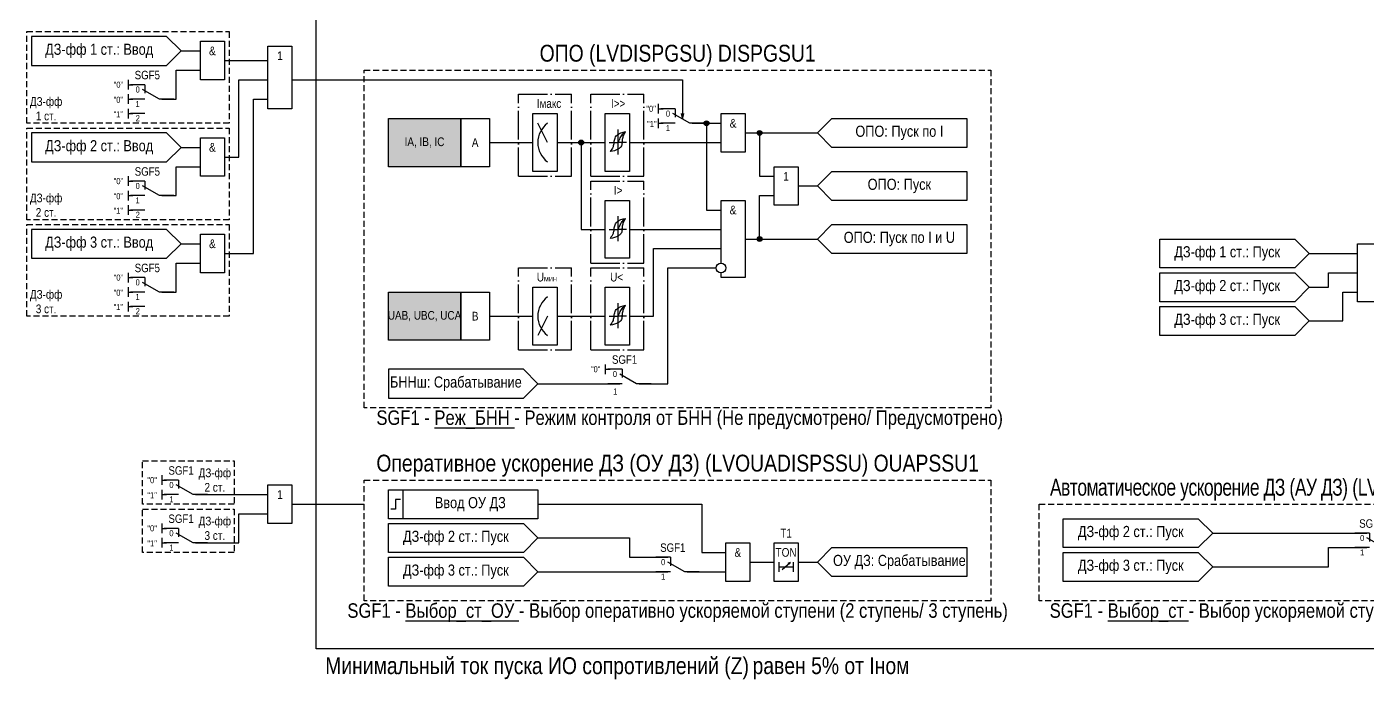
# Model space of a CAD drawing. Header units: millimetres. Extents: x -60 to 938, y -6 to 885.
# Drawn here: x -60 to 218, y -6.3 to 129 of the extents above; entities that cross this region are included whole.
import ezdxf
from ezdxf.enums import TextEntityAlignment as Align

# ---------------------------------------------------------------- set-up
doc = ezdxf.new("R2010")
doc.units = ezdxf.units.MM
doc.linetypes.add('ACAD_ISO04W100', pattern=[30, 24, -3, 0, -3])
doc.linetypes.add('штриховая2', pattern=[0.375, 0.25, -0.125])
doc.layers.add('TEXT', color=7, linetype='Continuous', lineweight=25)
doc.layers.add('Основная', color=7, linetype='Continuous')
doc.styles.add('1.8_Gost_RD', font='ARIALN.TTF', dxfattribs={"height": 1.8})
doc.styles.add('2.5_Gost_RD', font='ARIALN.TTF', dxfattribs={"height": 2.5})
doc.styles.add('3.5_Gost_RD', font='ARIALN.TTF', dxfattribs={"height": 3.5})
doc.styles.add('Вывод', font='ARIALN.TTF', dxfattribs={"height": 2.5})
doc.styles.add('Компонент', font='ARIALN.TTF', dxfattribs={"height": 3.5})

# ---------------------------------------------------------------- blocks, each defined once
blk = doc.blocks.new('*U892')
at = {"layer": 'Основная', "linetype": 'ACAD_ISO04W100', "ltscale": 0.25}
for p, q in [((0, 0), (11, 0)), ((0, -17), (0, 0)), ((11, -17), (11, 0)), ((0, -17), (11, -17))]:
    blk.add_line(p, q, dxfattribs=at)
at = {"layer": 'Основная', "style": 'Компонент'}
blk.add_attdef('ОУ', text='', height=3.5, dxfattribs=at).set_placement((11, 0), align=Align.MIDDLE_CENTER)
blk = doc.blocks.new('Точка')
at = {"ltscale": 100}
h = blk.add_hatch(color=256, dxfattribs=at)
h.dxf.hatch_style = 1
edge = h.paths.add_edge_path()
edge.add_arc((0, 0), 0.5, 0, 360)
blk.add_circle((0, 0), 0.5, dxfattribs=at)
blk = doc.blocks.new('*U1028')
at = {"layer": 'Основная', "linetype": 'ACAD_ISO04W100', "ltscale": 0.25}
for p, q in [((0, 0), (11, 0)), ((0, -17), (0, 0)), ((11, -17), (11, 0)), ((0, -17), (11, -17))]:
    blk.add_line(p, q, dxfattribs=at)
at = {"layer": 'Основная', "style": 'Компонент'}
blk.add_attdef('ОУ', text='', height=3.5, dxfattribs=at).set_placement((11, 0), align=Align.MIDDLE_CENTER)
blk = doc.blocks.new('*U958')
at = {"layer": 'Основная', "ltscale": 0.35}
blk.add_line((6, 6), (6, 2.5), dxfattribs=at)
at = {"layer": 'Основная', "color": 0}
blk.add_line((0, 0), (7, 4), dxfattribs=at)
blk = doc.blocks.new('*U994')
at = {"layer": 'Основная', "color": 0}
for p, q in [((-3, 6), (-9, 6)), ((-3, 0), (-9, 0)), ((9, 0), (3, 0))]:
    blk.add_line(p, q, dxfattribs=at)
at = {"layer": 'Основная', "ltscale": 0.25, "xscale": -1}
blk.add_blockref('*U958', (3, 0), dxfattribs=at)
at = {"layer": 'Основная'}
for tag, height, style, p in [('ОУ', 3.5, 'Компонент', (-2, 10)), ('В1', 2.5, 'Вывод', (-14, 6)), ('В2', 2.5, 'Вывод', (-6, 4)), ('В3', 2.5, 'Вывод', (-6, 4))]:
    blk.add_attdef(tag, text='', height=height, dxfattribs=dict(at, style=style)).set_placement(p, align=Align.MIDDLE_CENTER)
blk = doc.blocks.new('*U1023')
at = {"layer": 'Основная', "color": 0}
for p, q in [((-3, 6), (-9, 6)), ((-3, 0), (-9, 0)), ((9, 0), (3, 0))]:
    blk.add_line(p, q, dxfattribs=at)
at = {"layer": 'Основная', "ltscale": 0.25, "xscale": -1}
blk.add_blockref('*U958', (3, 0), dxfattribs=at)
at = {"layer": 'Основная'}
for tag, height, style, p in [('ОУ', 3.5, 'Компонент', (-2, 10)), ('В1', 2.5, 'Вывод', (-13, 6)), ('В2', 2.5, 'Вывод', (-6, 4)), ('В3', 2.5, 'Вывод', (-6, -2))]:
    blk.add_attdef(tag, text='', height=height, dxfattribs=dict(at, style=style)).set_placement(p, align=Align.MIDDLE_CENTER)
blk = doc.blocks.new('*U985')
at = {"layer": 'Основная', "color": 0}
for p, q in [((-3, 6), (-9, 6)), ((-3, 0), (-9, 0)), ((9, 0), (3, 0))]:
    blk.add_line(p, q, dxfattribs=at)
at = {"layer": 'Основная', "ltscale": 0.25, "xscale": -1}
blk.add_blockref('*U958', (3, 0), dxfattribs=at)
at = {"layer": 'Основная'}
for tag, height, style, p in [('ОУ', 3.5, 'Компонент', (-2, 10)), ('В1', 2.5, 'Вывод', (-14, 6)), ('В2', 2.5, 'Вывод', (-6, 4)), ('В3', 2.5, 'Вывод', (-6, -2))]:
    blk.add_attdef(tag, text='', height=height, dxfattribs=dict(at, style=style)).set_placement(p, align=Align.MIDDLE_CENTER)

msp = doc.modelspace()

# ---------------------------------------------------------------- hatches: boundary and pattern name
at = {"ltscale": 100, "true_color": 0xf7941d}
h = msp.add_hatch(color=30, dxfattribs=at)
h.dxf.hatch_style = 1
h.paths.add_polyline_path([(15, 110), (30, 110), (30, 100), (15, 100)])
h = msp.add_hatch(color=30, dxfattribs=at)
h.dxf.hatch_style = 1
h.paths.add_polyline_path([(15, 74), (30, 74), (30, 64), (15, 64)])

# ---------------------------------------------------------------- linework, layer by layer
at = {"color": 6, "ltscale": 100}
for p, q in [((-39, 118), (-39, 116)), ((-39, 117), (-38, 117)), ((-39, 115), (-39, 113)), ((-39, 114), (-38, 114)), ((-39, 112), (-39, 110)), ((-39, 111), (-38, 111)), ((-35.5, 111), (-38.5, 111)), ((-39, 98), (-39, 96)), ((-39, 97), (-38, 97)), ((-39, 95), (-39, 93)), ((-39, 94), (-38, 94)), ((-39, 92), (-39, 90)), ((-39, 91), (-38, 91)), ((-35.5, 91), (-38.5, 91)), ((-39, 78), (-39, 76)), ((-39, 77), (-38, 77)), ((-39, 75), (-39, 73)), ((-39, 74), (-38, 74)), ((-39, 72), (-39, 70)), ((-39, 71), (-38, 71)), ((-35.5, 71), (-38.5, 71)), ((-32, 36), (-32, 34)), ((-32, 35), (-31, 35)), ((-32, 33), (-32, 31)), ((-32, 32), (-31, 32)), ((-32, 26), (-32, 24)), ((-32, 25), (-31, 25)), ((-32, 23), (-32, 21)), ((-32, 22), (-31, 22))]:
    msp.add_line(p, q, dxfattribs=at)
at = {"ltscale": 100}
for p, q in [((71, 113), (71, 111)), ((71, 112), (72, 112)), ((71, 110), (71, 108)), ((71, 109), (72, 109)), ((60, 59), (60, 57)), ((60, 58), (61, 58))]:
    msp.add_line(p, q, dxfattribs=at)
at = {"color": 7, "ltscale": 100}
for p, q in [((48, 105), (46, 109)), ((60.79, 105), (62.6, 105)), ((64.42, 105), (62.6, 105)), ((60.79, 87), (62.6, 87)), ((64.42, 87), (62.6, 87)), ((48, 69), (46, 65)), ((60.79, 69), (62.6, 69)), ((64.42, 69), (62.6, 69)), ((96.7, 16.46), (98.37, 17.95)), ((98.37, 17.95), (97.85, 17.73)), ((98.37, 17.95), (98.11, 17.48))]:
    msp.add_line(p, q, dxfattribs=at)
for p, q in [((62.6, 107.72), (62.6, 102.52)), ((62.6, 89.72), (62.6, 84.52)), ((62.6, 71.72), (62.6, 66.52))]:
    msp.add_line(p, q)
at = {"color": 3, "ltscale": 100}
msp.add_lwpolyline([(0, 875), (370, 875), (370, 0), (0, 0)], close=True, dxfattribs=at)
at = {"color": 6, "linetype": 'штриховая2', "ltscale": 5}
for points in [[(-60, 128), (-18, 128), (-18, 109), (-60, 109)], [(-60, 108), (-18, 108), (-18, 89), (-60, 89)], [(-60, 88), (-18, 88), (-18, 69), (-60, 69)], [(-36, 39), (-17, 39), (-17, 30), (-36, 30)], [(-36, 29), (-17, 29), (-17, 20), (-36, 20)]]:
    msp.add_lwpolyline(points, close=True, dxfattribs=at)
at = {"color": 6, "ltscale": 100}
for points in [[(-28, 124), (-31, 127), (-59, 127), (-59, 121), (-31, 121), (-28, 124)], [(-28, 124), (-24, 124)], [(-32, 114), (-29, 114), (-29, 120), (-24, 120)], [(-19, 122), (-10, 122)], [(-19, 102), (-16, 102), (-16, 118), (-10, 118)], [(-5, 118), (76, 118), (76, 109.86)], [(-19, 82), (-13, 82), (-13, 114), (-10, 114)], [(75.72, 111), (76, 109.86), (76.28, 111)], [(-28, 104), (-31, 107), (-59, 107), (-59, 101), (-31, 101), (-28, 104)], [(-28, 104), (-24, 104)], [(-32, 94), (-29, 94), (-29, 100), (-24, 100)], [(-28, 84), (-31, 87), (-59, 87), (-59, 81), (-31, 81), (-28, 84)], [(-28, 84), (-24, 84)], [(-32, 74), (-29, 74), (-29, 80), (-24, 80)], [(-25, 32), (-10, 32)], [(-25, 22), (-16, 22), (-16, 28), (-10, 28)], [(-5, 30), (10, 30)]]:
    msp.add_lwpolyline(points, dxfattribs=at)
for points in [[(-24, 126), (-19, 126), (-19, 118), (-24, 118)], [(-10, 125), (-5, 125), (-5, 112), (-10, 112)], [(-24, 106), (-19, 106), (-19, 98), (-24, 98)], [(-24, 86), (-19, 86), (-19, 78), (-24, 78)], [(-10, 34), (-5, 34), (-5, 26), (-10, 26)]]:
    msp.add_lwpolyline(points, close=True, dxfattribs=at)
at = {"linetype": 'штриховая2', "ltscale": 5}
for points in [[(10, 120), (140, 120), (140, 50), (10, 50)], [(10, 35), (140, 35), (140, 10), (10, 10)], [(150, 30), (265, 30), (265, 10), (150, 10)]]:
    msp.add_lwpolyline(points, close=True, dxfattribs=at)
at = {"ltscale": 100}
for points in [[(15, 110), (30, 110), (30, 100), (15, 100)], [(30, 110), (36, 110), (36, 100), (30, 100)], [(45, 111), (50, 111), (50, 99), (45, 99)], [(60, 111), (65, 111), (65, 99), (60, 99)], [(84, 111), (89, 111), (89, 103), (84, 103)], [(135, 110), (135, 104), (107, 104), (104, 107), (107, 110)], [(95, 100), (100, 100), (100, 92), (95, 92)], [(135, 99), (135, 93), (107, 93), (104, 96), (107, 99)], [(60, 93), (65, 93), (65, 81), (60, 81)], [(135, 88), (135, 82), (107, 82), (104, 85), (107, 88)], [(216, 84), (221, 84), (221, 72), (216, 72)], [(15, 74), (30, 74), (30, 64), (15, 64)], [(30, 74), (36, 74), (36, 64), (30, 64)], [(45, 75), (50, 75), (50, 63), (45, 63)], [(60, 75), (65, 75), (65, 63), (60, 63)], [(15, 33), (18, 33), (18, 27), (15, 27)], [(15, 33), (46, 33), (46, 27), (15, 27)], [(85, 22), (90, 22), (90, 14), (85, 14)], [(95, 22), (100, 22), (100, 14), (95, 14)], [(135, 15), (107, 15), (104, 18), (107, 21), (135, 21)]]:
    msp.add_lwpolyline(points, close=True, dxfattribs=at)
for points in [[(78, 109), (84, 109)], [(78, 109), (81, 109), (81, 91), (84, 91)], [(89, 107), (104, 107)], [(89, 107), (92, 107), (92, 98), (95, 98)], [(36, 105), (45, 105)], [(50, 105), (60, 105)], [(50, 105), (55, 105), (55, 87), (60, 87)], [(65, 105), (84, 105)], [(100, 96), (104, 96)], [(84, 80), (84, 93), (89, 93), (89, 77), (84, 77), (84, 78)], [(89, 85), (92, 85), (92, 94), (95, 94)], [(65, 87), (84, 87)], [(89, 85), (104, 85)], [(175, 85), (203, 85), (206, 82), (203, 79), (175, 79), (175, 85)], [(65, 69), (70, 69), (70, 83), (84, 83)], [(206, 82), (216, 82)], [(67, 55), (73, 55), (73, 79), (83, 79)], [(175, 78), (203, 78), (206, 75), (203, 72), (175, 72), (175, 78)], [(206, 75), (210, 75), (210, 78), (216, 78)], [(206, 68), (213, 68), (213, 74), (216, 74)], [(175, 71), (203, 71), (206, 68), (203, 65), (175, 65), (175, 71)], [(36, 69), (45, 69)], [(50, 69), (60, 69)], [(46, 55), (43, 58), (15, 58), (15, 52), (43, 52), (46, 55)], [(46, 55), (63, 55)], [(46, 30), (80, 30), (80, 20), (85, 20)], [(15, 26), (43, 26), (46, 23), (43, 20), (15, 20), (15, 26)], [(155, 27), (183, 27), (186, 24), (183, 21), (155, 21), (155, 27)], [(46, 23), (65, 23), (65, 19), (73, 19)], [(186, 24), (218, 24)], [(155, 20), (183, 20), (186, 17), (183, 14), (155, 14), (155, 20)], [(186, 17), (210, 17), (210, 21), (218, 21)], [(15, 19), (43, 19), (46, 16), (43, 13), (15, 13), (15, 19)], [(90, 18), (95, 18)], [(96, 18), (96, 16)], [(96, 17), (99, 17)], [(99, 18), (99, 16)], [(100, 18), (104, 18)], [(46, 16), (73, 16)], [(77, 16), (85, 16)]]:
    msp.add_lwpolyline(points, dxfattribs=at)
at = {"lineweight": 30, "ltscale": 100}
msp.add_lwpolyline([(17.5, 31), (16.5, 31), (16.5, 29), (15.5, 29)], dxfattribs=at)
at = {"ltscale": 100}
msp.add_circle((84, 79), 1, dxfattribs=at)
at = {"color": 7, "ltscale": 100}
for centre in [(51, 105), (51, 69)]:
    msp.add_arc(centre, 5, 126.8699, 233.1301, dxfattribs=at)
for points in [[(61.8, 104.92), (61.95, 105.71), (62.44, 106.54), (64.2, 107.26)], [(62.6, 105), (63, 105.72), (63.47, 106.6), (64.2, 107.26)], [(63.48, 104.92), (63.6, 105.71), (63.81, 106.54), (64.2, 107.26)], [(61.8, 104.92), (61.6, 104.13), (61, 103.12)], [(63.48, 104.92), (63.25, 104.13), (62.76, 103.67), (61, 103.12)], [(61.8, 86.92), (61.95, 87.71), (62.44, 88.54), (64.2, 89.26)], [(62.6, 87), (63, 87.72), (63.47, 88.6), (64.2, 89.26)], [(63.48, 86.92), (63.6, 87.71), (63.81, 88.54), (64.2, 89.26)], [(61.8, 86.92), (61.6, 86.13), (61, 85.12)], [(63.48, 86.92), (63.25, 86.13), (62.76, 85.67), (61, 85.12)], [(61.8, 68.92), (61.95, 69.71), (62.44, 70.54), (64.2, 71.26)], [(62.6, 69), (63, 69.72), (63.47, 70.6), (64.2, 71.26)], [(63.48, 68.92), (63.6, 69.71), (63.81, 70.54), (64.2, 71.26)], [(61.8, 68.92), (61.6, 68.13), (61, 67.12)], [(63.48, 68.92), (63.25, 68.13), (62.76, 67.67), (61, 67.12)]]:
    msp.add_spline(points, degree=3)

# ---------------------------------------------------------------- block references
at = {"ltscale": 100}
for p in [(81, 109), (92, 107), (55, 105), (92, 85)]:
    msp.add_blockref('Точка', p, dxfattribs=at)
at = {"layer": 'Основная', "color": 6, "ltscale": 0.25, "xscale": 0.5, "yscale": 0.5, "zscale": 0.5}
for p, values in [((-34, 114), {'ОУ': 'SGF5', 'В1': '"0"', 'В2': '0', 'В3': '1'}), ((-34, 94), {'ОУ': 'SGF5', 'В1': '"0"', 'В2': '0', 'В3': '1'}), ((-34, 74), {'ОУ': 'SGF5', 'В1': '"0"', 'В2': '0', 'В3': '1'}), ((-27, 32), {'ОУ': 'SGF1', 'В1': '"0"', 'В2': '0', 'В3': '1'}), ((-27, 22), {'ОУ': 'SGF1', 'В1': '"0"', 'В2': '0', 'В3': '1'})]:
    msp.add_blockref('*U985', p, dxfattribs=at).add_auto_attribs(values)
at = {"layer": 'Основная', "ltscale": 0.25}
for name, p in [('*U892', (42, 115)), ('*U892', (57, 115)), ('*U892', (57, 97)), ('*U892', (42, 79)), ('*U1028', (57, 79))]:
    msp.add_blockref(name, p, dxfattribs=at)
ref = msp.add_blockref('*U1023', (76, 109), dxfattribs=dict(at, xscale=0.5, yscale=0.5, zscale=0.5))
ref.add_attrib('В1', '"0"', dxfattribs={"height": 1.25, "style": 'Вывод'}).set_placement((69.5, 112), align=Align.MIDDLE_CENTER)
ref.add_attrib('В2', '0', dxfattribs={"height": 1.25, "style": 'Вывод'}).set_placement((73, 111), align=Align.MIDDLE_CENTER)
ref.add_attrib('В3', '1', dxfattribs={"height": 1.25, "style": 'Вывод'}).set_placement((73, 108), align=Align.MIDDLE_CENTER)
ref = msp.add_blockref('*U994', (65, 55), dxfattribs=dict(at, xscale=0.5, yscale=0.5, zscale=0.5))
ref.add_attrib('ОУ', 'SGF1', dxfattribs={"height": 1.75, "style": 'Компонент'}).set_placement((64, 60), align=Align.MIDDLE_CENTER)
ref.add_attrib('В1', '"0"', dxfattribs={"height": 1.25, "style": 'Вывод'}).set_placement((58, 58), align=Align.MIDDLE_CENTER)
ref.add_attrib('В2', '0', dxfattribs={"height": 1.25, "style": 'Вывод'}).set_placement((62, 57), align=Align.MIDDLE_CENTER)
ref = msp.add_blockref('*U985', (220, 21), dxfattribs=dict(at, xscale=0.5, yscale=0.5, zscale=0.5))
ref.add_attrib('ОУ', 'SGF1', dxfattribs={"height": 1.75, "style": 'Компонент'}).set_placement((219, 26), align=Align.MIDDLE_CENTER)
ref.add_attrib('В2', '0', dxfattribs={"height": 1.25, "style": 'Вывод'}).set_placement((217, 23), align=Align.MIDDLE_CENTER)
ref.add_attrib('В3', '1', dxfattribs={"height": 1.25, "style": 'Вывод'}).set_placement((217, 20), align=Align.MIDDLE_CENTER)
ref = msp.add_blockref('*U985', (75, 16), dxfattribs=dict(at, xscale=0.5, yscale=0.5, zscale=0.5))
ref.add_attrib('ОУ', 'SGF1', dxfattribs={"height": 1.75, "style": 'Компонент'}).set_placement((74, 21), align=Align.MIDDLE_CENTER)
ref.add_attrib('В2', '0', dxfattribs={"height": 1.25, "style": 'Вывод'}).set_placement((72, 18), align=Align.MIDDLE_CENTER)
ref.add_attrib('В3', '1', dxfattribs={"height": 1.25, "style": 'Вывод'}).set_placement((72, 15), align=Align.MIDDLE_CENTER)

# ---------------------------------------------------------------- texts
at = {"color": 30, "ltscale": 100, "attachment_point": 5}
for s, insert, char_height, width, style in [('ОПО (LVDISPGSU) {\\C6;DISPGSU1}', (75, 123), 3.5, 130, '3.5_Gost_RD'), ('ДЗ-фф \\P1 ст.', (-56, 112), 1.8, 8, '2.5_Gost_RD'), ('ДЗ-фф \\P2 ст.', (-56, 92), 1.8, 8, '2.5_Gost_RD'), ('ДЗ-фф \\P3 ст.', (-56, 72), 1.8, 8, '2.5_Gost_RD'), ('SGF1 - {\\LРеж_БНН} - Режим контроля от БНН (Не предусмотрено/ Предусмотрено)', (77.5, 47.5), 3, 135, '3.5_Gost_RD'), ('Оперативное ускорение ДЗ (ОУ ДЗ) (LVOUADISPSSU) {\\C6;OUAPSSU1}', (75, 38), 3.5, 130, '3.5_Gost_RD'), ('ДЗ-фф \\P2 ст.', (-21, 35), 1.8, 8, '2.5_Gost_RD'), ('{\\W0.9;\\T0.95;Автоматическое ускорение ДЗ (АУ ДЗ) (LVAUADISPSSU) \\C6;AUAPSSU1}', (207.5, 33), 3.5, 115, '3.5_Gost_RD'), ('ДЗ-фф \\P3 ст.', (-21, 25), 1.8, 8, '2.5_Gost_RD'), ('SGF1 - {\\LВыбор_ст_ОУ} - Выбор оперативно ускоряемой ступени (2 ступень/ 3 ступень)', (75, 7.5), 3, 140, '3.5_Gost_RD'), ('SGF1 - {\\LВыбор_ст} - Выбор ускоряемой ступени (2 ступень/ 3 ступень)', (207.5, 7.5), 3, 115, '3.5_Gost_RD'), ('{\\C3;Минимальный ток пуска ИО сопротивлений (Z)\\H0.66667x; \\H1.49999x;равен 5% от Iном}', (62.5, -4), 3.5, 125, '3.5_Gost_RD')]:
    msp.add_mtext(s, dxfattribs=dict(at, insert=insert, char_height=char_height, width=width, style=style))
at = {"color": 6, "ltscale": 100, "char_height": 1.8, "width": 5, "attachment_point": 5, "style": '2.5_Gost_RD'}
for s, insert in [('&', (-21.5, 124)), ('1', (-7.5, 123)), ('&', (-21.5, 104)), ('&', (-21.5, 84)), ('1', (-7.5, 32))]:
    msp.add_mtext(s, dxfattribs=dict(at, insert=insert))
at = {"ltscale": 100, "char_height": 1.25, "attachment_point": 1, "style": '3.5_Gost_RD'}
for s, insert in [('"0"', (-42, 114.5)), ('"1"', (68.66, 109.5)), ('"0"', (-42, 94.5)), ('"0"', (-42, 74.5)), ('1', (61.64, 54))]:
    msp.add_mtext_dynamic_manual_height_columns(s, width=2, gutter_width=17.5, heights=[0], dxfattribs=dict(at, insert=insert))
at = {"color": 7, "ltscale": 100, "char_height": 1.8, "attachment_point": 1, "style": '1.8_Gost_RD'}
for s, width, insert in [('\\pi2.78586;Iмакс', 11, (43, 114)), ('\\pi4.16535;I>>', 11, (57, 114)), ('\\pi4.7676;I>', 11, (57, 96)), ('\\pi2.78586;U{\\H0.66667x;мин}', 11, (43, 78)), ('U<', 4, (61, 78))]:
    msp.add_mtext_dynamic_manual_height_columns(s, width=width, gutter_width=17.5, heights=[0], dxfattribs=dict(at, insert=insert))
at = {"color": 6, "ltscale": 100, "char_height": 1.25, "attachment_point": 1, "style": '3.5_Gost_RD'}
for s, insert in [('"1"', (-42, 111.5)), ('2', (-37.41, 110.66)), ('"1"', (-42, 91.5)), ('2', (-37.41, 90.66)), ('"1"', (-42, 71.5)), ('2', (-37.41, 70.66)), ('"1"', (-35, 32.5)), ('"1"', (-35, 22.5))]:
    msp.add_mtext_dynamic_manual_height_columns(s, width=2, gutter_width=17.5, heights=[0], dxfattribs=dict(at, insert=insert))
at = {"ltscale": 100, "char_height": 1.8, "attachment_point": 5}
for s, insert, width, style in [('&', (86.5, 109), 5, '2.5_Gost_RD'), ('IA, IB, IC', (22.5, 105), 15, '1.8_Gost_RD'), ('А', (33, 105), 6, '1.8_Gost_RD'), ('1', (97.5, 98), 5, '2.5_Gost_RD'), ('&', (86.5, 91), 5, '2.5_Gost_RD'), ('UAB, UBC, UCA', (22.5, 69), 15, '1.8_Gost_RD'), ('В', (33, 69), 6, '1.8_Gost_RD'), ('T1', (97.5, 24), 5, '2.5_Gost_RD'), ('&', (87.5, 20), 5, '2.5_Gost_RD'), ('TON', (97.5, 20), 5, '2.5_Gost_RD')]:
    msp.add_mtext(s, dxfattribs=dict(at, insert=insert, width=width, style=style))
at = {"layer": 'TEXT', "color": 0, "ltscale": 100, "char_height": 2.3, "width": 28, "attachment_point": 5, "style": '2.5_Gost_RD'}
for s, insert in [('{\\C256;ДЗ-фф 1 ст.: Ввод}', (-45, 124)), ('{\\C256;ДЗ-фф 2 ст.: Ввод}', (-45, 104)), ('{\\C256;ДЗ-фф 3 ст.: Ввод}', (-45, 84)), ('{\\C256;ДЗ-фф 1 ст.: Пуск}', (189, 82)), ('{\\C256;ДЗ-фф 2 ст.: Пуск}', (189, 75)), ('{\\C256;ДЗ-фф 3 ст.: Пуск}', (189, 68)), ('{\\C256;БННш: Срабатывание}', (29, 55)), ('{\\C256;Ввод ОУ ДЗ}', (32, 30)), ('{\\C256;ДЗ-фф 2 ст.: Пуск}', (169, 24)), ('{\\C256;ДЗ-фф 2 ст.: Пуск}', (29, 23)), ('{\\C256;ДЗ-фф 3 ст.: Пуск}', (29, 16)), ('{\\C256;ДЗ-фф 3 ст.: Пуск}', (169, 17))]:
    msp.add_mtext(s, dxfattribs=dict(at, insert=insert))
at = {"layer": 'TEXT', "ltscale": 100, "char_height": 2.3, "width": 28, "attachment_point": 5, "style": '2.5_Gost_RD'}
for s, insert in [('ОПО: Пуск по I', (121, 107)), ('ОПО: Пуск', (121, 96)), ('ОПО: Пуск по I и U', (121, 85)), ('ОУ ДЗ: Срабатывание', (121, 18))]:
    msp.add_mtext(s, dxfattribs=dict(at, insert=insert))

doc.saveas('drawing.dxf')
